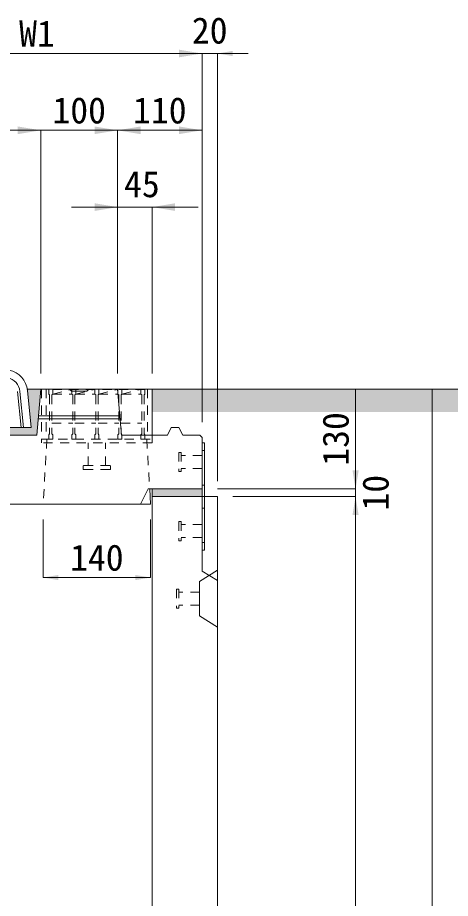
# Model space of a CAD drawing. Units: millimetres at full size. Extents: x 77586 to 117720, y -503 to 5664.
# Drawn here: x 111645 to 112209, y 3102 to 4249 of the extents above; entities that cross this region are included whole.
import ezdxf
from ezdxf.enums import TextEntityAlignment as Align

# ---------------------------------------------------------------- set-up
doc = ezdxf.new("R2010")
doc.units = ezdxf.units.MM
doc.header["$LTSCALE"] = 40
for name, pattern in [('CHAIN_DOUBLE_DASH', [23.5, 12, -1.5, 3.5, -1.5, 3.5, -1.5]), ('USER2', [0.54, 0.3, -0.24]), ('USER3', [0.54, 0.3, -0.24])]:
    doc.linetypes.add(name, pattern=pattern)
for name, color, linetype, lineweight in [('0_2', 7, 'Continuous', 9), ('インサート', 3, 'USER2', 9), ('グレーチング', 7, 'USER3', 5), ('プレート', 7, 'USER2', 9), ('モルタル', 30, 'Continuous', 9), ('受枠', 3, 'USER3', 9), ('寸法線', 7, 'Continuous', 9), ('本体', 2, 'Continuous', 13), ('目地', 132, 'Continuous', 5), ('舗装・基礎', 3, 'Continuous', 13), ('補助線', 8, 'CHAIN_DOUBLE_DASH', 5)]:
    doc.layers.add(name, color=color, linetype=linetype, lineweight=lineweight)
doc.layers.add('ハッチング_舗装', color=7, linetype='Continuous')
doc.styles.add('ＭＳ ゴシック', font='')
doc.styles.get('ＭＳ ゴシック').set_extended_font_data('MS Gothic')

# ---------------------------------------------------------------- blocks, each defined once
blk = doc.blocks.new('filled_arrow')
at = {"color": 0, "linetype": 'Continuous', "lineweight": -2}
blk.add_solid([(7.5, 1.25), (0, 0), (7.5, -1.25)], dxfattribs=at)

msp = doc.modelspace()

# ---------------------------------------------------------------- hatches: boundary and pattern name
at = {"layer": 'ハッチング_舗装'}
msp.add_hatch(color=256, dxfattribs=at).paths.add_polyline_path([(111820.08, 3765.36), (111820.08, 3735.36), (112335.8, 3735.36), (112335.8, 3765.36)])
at = {"layer": 'モルタル'}
for points in [[(111670.08, 3705.36), (111675.08, 3765.36), (111657.51, 3765.36), (111662.58, 3715.36), (111455.08, 3715.36), (111455.08, 3699.36), (111461.08, 3705.36)], [(111820.08, 3635.36), (111820.08, 3625.36), (111885.08, 3625.36), (111885.08, 3635.36)]]:
    msp.add_hatch(color=256, dxfattribs=at).paths.add_polyline_path(points)

# ---------------------------------------------------------------- linework, layer by layer
at = {"layer": '0_2'}
for p, q in [((112085.08, 3683.36), (112085.08, 3577.36)), ((111905.08, 3635.36), (112085.08, 3635.36)), ((111925.08, 3625.36), (112085.08, 3625.36))]:
    msp.add_line(p, q, dxfattribs=at)
at = {"layer": 'インサート'}
for p, q in [((111855.07, 3682.86), (111855.07, 3657.86)), ((111858.08, 3682.86), (111855.07, 3682.86)), ((111858.08, 3682.86), (111858.08, 3657.86)), ((111885.08, 3678.86), (111858.08, 3678.86)), ((111885.08, 3678.86), (111885.08, 3661.86)), ((111885.08, 3678.86), (111885.08, 3661.86)), ((111885.08, 3661.86), (111858.08, 3661.86)), ((111858.08, 3657.86), (111855.07, 3657.86)), ((111855.07, 3592.86), (111855.07, 3567.86)), ((111858.08, 3592.86), (111855.07, 3592.86)), ((111858.08, 3592.86), (111858.08, 3567.86)), ((111885.08, 3588.86), (111858.08, 3588.86)), ((111885.08, 3588.86), (111885.08, 3571.86)), ((111885.08, 3588.86), (111885.08, 3571.86)), ((111858.08, 3567.86), (111855.07, 3567.86)), ((111885.08, 3571.86), (111858.08, 3571.86))]:
    msp.add_line(p, q, dxfattribs=at)
at = {"layer": 'インサート', "lineweight": 5}
for p, q in [((111851.88, 3504.86), (111851.88, 3479.87)), ((111854.88, 3504.86), (111851.88, 3504.86)), ((111854.88, 3504.86), (111854.88, 3479.87)), ((111881.88, 3500.87), (111854.88, 3500.87)), ((111881.88, 3500.87), (111881.88, 3483.86)), ((111854.88, 3479.87), (111851.88, 3479.87)), ((111881.88, 3483.86), (111854.88, 3483.86))]:
    msp.add_line(p, q, dxfattribs=at)
at = {"layer": 'グレーチング'}
for p, q in [((111810.58, 3764.86), (111685.58, 3764.86)), ((111685.58, 3764.86), (111685.58, 3758.86)), ((111690.58, 3764.86), (111690.58, 3758.86)), ((111690.58, 3758.86), (111715.58, 3764.86)), ((111715.58, 3764.86), (111715.58, 3758.86)), ((111720.58, 3764.86), (111720.58, 3758.86)), ((111720.58, 3758.86), (111745.58, 3764.86)), ((111745.58, 3764.86), (111745.58, 3758.86)), ((111750.58, 3764.86), (111750.58, 3758.86)), ((111750.58, 3758.86), (111775.58, 3764.86)), ((111775.58, 3764.86), (111775.58, 3758.86)), ((111780.58, 3764.86), (111780.58, 3758.86)), ((111780.58, 3758.86), (111805.58, 3764.86)), ((111805.58, 3764.86), (111805.58, 3758.86)), ((111810.58, 3764.86), (111810.58, 3758.86)), ((111685.58, 3758.86), (111686.58, 3757.86)), ((111686.58, 3757.86), (111686.58, 3706.86)), ((111690.58, 3758.86), (111689.58, 3757.86)), ((111689.58, 3757.86), (111689.58, 3706.86)), ((111690.58, 3758.86), (111715.58, 3758.86)), ((111715.58, 3758.86), (111716.58, 3757.86)), ((111716.58, 3757.86), (111716.58, 3706.86)), ((111720.58, 3758.86), (111719.58, 3757.86)), ((111719.58, 3757.86), (111719.58, 3706.86)), ((111720.58, 3758.86), (111745.58, 3758.86)), ((111745.58, 3758.86), (111746.58, 3757.86)), ((111746.58, 3757.86), (111746.58, 3706.86)), ((111750.58, 3758.86), (111749.58, 3757.86)), ((111749.58, 3757.86), (111749.58, 3706.86)), ((111750.58, 3758.86), (111775.58, 3758.86)), ((111775.58, 3758.86), (111776.58, 3757.86)), ((111776.58, 3757.86), (111776.58, 3706.86)), ((111780.58, 3758.86), (111779.58, 3757.86)), ((111779.58, 3757.86), (111779.58, 3706.86)), ((111780.58, 3758.86), (111805.58, 3758.86)), ((111805.58, 3758.86), (111806.58, 3757.86)), ((111806.58, 3757.86), (111806.58, 3706.86)), ((111810.58, 3758.86), (111809.58, 3757.86)), ((111809.58, 3757.86), (111809.58, 3706.86)), ((111689.58, 3720.86), (111716.58, 3720.86)), ((111719.58, 3720.86), (111746.58, 3720.86)), ((111749.58, 3720.86), (111776.58, 3720.86)), ((111779.58, 3720.86), (111806.58, 3720.86)), ((111685.58, 3705.86), (111686.58, 3706.86)), ((111685.58, 3699.86), (111685.58, 3705.86)), ((111690.58, 3705.86), (111689.58, 3706.86)), ((111690.58, 3699.86), (111690.58, 3705.86)), ((111715.58, 3705.86), (111716.58, 3706.86)), ((111715.58, 3699.86), (111715.58, 3705.86)), ((111720.58, 3705.86), (111719.58, 3706.86)), ((111720.58, 3699.86), (111720.58, 3705.86)), ((111745.58, 3705.86), (111746.58, 3706.86)), ((111745.58, 3699.86), (111745.58, 3705.86)), ((111750.58, 3705.86), (111749.58, 3706.86)), ((111750.58, 3699.86), (111750.58, 3705.86)), ((111775.58, 3705.86), (111776.58, 3706.86)), ((111775.58, 3699.86), (111775.58, 3705.86)), ((111780.58, 3705.86), (111779.58, 3706.86)), ((111780.58, 3699.86), (111780.58, 3705.86)), ((111805.58, 3705.86), (111806.58, 3706.86)), ((111805.58, 3699.86), (111805.58, 3705.86)), ((111810.58, 3705.86), (111809.58, 3706.86)), ((111810.58, 3699.86), (111810.58, 3705.86)), ((111685.58, 3699.86), (111690.58, 3699.86)), ((111715.58, 3699.86), (111720.58, 3699.86)), ((111745.58, 3699.86), (111750.58, 3699.86)), ((111775.58, 3699.86), (111780.58, 3699.86)), ((111805.58, 3699.86), (111810.58, 3699.86))]:
    msp.add_line(p, q, dxfattribs=at)
at = {"layer": 'プレート'}
for p, q in [((111888.28, 3685.37), (111885.08, 3685.37)), ((111888.28, 3640.36), (111885.08, 3640.36)), ((111888.28, 3610.37), (111885.08, 3610.37)), ((111888.28, 3565.36), (111885.08, 3565.36))]:
    msp.add_line(p, q, dxfattribs=at)
at = {"layer": 'プレート', "linetype": 'Continuous'}
msp.add_lwpolyline([(111885.08, 3555.36), (111885.08, 3695.37), (111888.28, 3695.37), (111888.28, 3555.36)], close=True, dxfattribs=at)
at = {"layer": 'モルタル'}
for p, q in [((111820.08, 3625.36), (111820.08, 3635.36)), ((111885.08, 3635.36), (111885.08, 3625.36))]:
    msp.add_line(p, q, dxfattribs=at)
at = {"layer": '受枠', "linetype": 'Continuous'}
for q in [(111676.08, 3765.36), (111820.08, 3705.36)]:
    msp.add_line((111820.08, 3765.36), q, dxfattribs=at)
at = {"layer": '受枠'}
for p, q in [((111676.08, 3765.36), (111676.08, 3695.36)), ((111682.08, 3765.36), (111682.08, 3699.86)), ((111814.08, 3765.36), (111814.08, 3699.86)), ((111820.08, 3705.36), (111820.08, 3695.36)), ((111676.08, 3699.86), (111820.08, 3699.86)), ((111820.08, 3695.36), (111676.08, 3695.36)), ((111736.75, 3665.7), (111736.75, 3695.36)), ((111759.41, 3665.7), (111759.41, 3695.36)), ((111730.21, 3664.63), (111730.21, 3661.43)), ((111764.88, 3665.7), (111731.28, 3665.7)), ((111764.88, 3660.37), (111731.28, 3660.37)), ((111765.95, 3664.63), (111765.95, 3661.43))]:
    msp.add_line(p, q, dxfattribs=at)
for centre, start, end in [((111731.28, 3664.63), 90, 180), ((111731.28, 3661.43), 180, 270), ((111764.88, 3664.63), 0, 90), ((111764.88, 3661.43), 270, 0)]:
    msp.add_arc(centre, 1.07, start, end, dxfattribs=at)
at = {"layer": '寸法線'}
for p, q in [((111455.08, 4202.23), (111885.08, 4202.23)), ((111845.08, 4202.23), (111945.08, 4202.23)), ((111885.08, 3722.36), (111885.08, 4202.23)), ((111885.08, 3722.36), (111885.08, 4202.23)), ((111905.08, 3645.36), (111905.08, 4202.23)), ((111455.08, 4102.23), (111675.08, 4102.23)), ((111775.08, 4102.23), (111615.08, 4102.23)), ((111675.08, 3785.36), (111675.08, 4102.23)), ((111675.08, 3785.36), (111675.08, 4102.23)), ((111775.08, 4102.23), (111885.08, 4102.23)), ((111775.08, 3785.36), (111775.08, 4102.23)), ((111775.08, 3785.36), (111775.08, 4102.23)), ((111885.08, 3722.36), (111885.08, 4102.23)), ((111880.08, 4002.23), (111715.08, 4002.23)), ((111775.08, 3785.36), (111775.08, 4002.23)), ((111820.08, 3785.36), (111820.08, 4002.23)), ((112085.08, 3635.36), (112085.08, 3765.36)), ((112185.08, 3765.36), (112185.08, 2175.36)), ((111905.08, 3635.36), (112085.08, 3635.36)), ((111925.08, 3625.36), (112085.08, 3625.36)), ((112085.08, 3625.36), (112085.08, 2175.36)), ((111678.08, 3595.36), (111678.08, 3519.89)), ((111818.07, 3595.36), (111818.07, 3519.89)), ((111678.08, 3519.89), (111818.07, 3519.89))]:
    msp.add_line(p, q, dxfattribs=at)
at = {"layer": '本体'}
for p, q in [((111662.58, 3715.36), (111657.78, 3763.34)), ((111670.08, 3705.36), (111675.08, 3765.36)), ((111675.08, 3765.36), (111712.08, 3765.36)), ((111712.08, 3765.36), (111715.08, 3762.36)), ((111715.08, 3762.36), (111735.08, 3762.36)), ((111735.08, 3762.36), (111738.08, 3765.36)), ((111738.08, 3765.36), (111775.08, 3765.36)), ((111775.08, 3765.36), (111780.08, 3705.36)), ((111412.58, 3715.36), (111662.58, 3715.36)), ((111461.08, 3705.36), (111670.08, 3705.36)), ((111780.08, 3705.36), (111840.08, 3705.36)), ((111840.08, 3705.36), (111845.08, 3715.36)), ((111845.08, 3715.36), (111855.08, 3715.36)), ((111855.08, 3715.36), (111860.08, 3705.36)), ((111860.08, 3705.36), (111882.08, 3705.36)), ((111882.08, 3705.36), (111885.08, 3702.36)), ((111885.08, 3702.36), (111885.08, 3635.36)), ((111815.08, 3635.36), (111805.08, 3615.36)), ((111815.08, 3635.36), (111885.08, 3635.36)), ((111535.08, 3615.36), (111805.08, 3615.36))]:
    msp.add_line(p, q, dxfattribs=at)
at = {"layer": '本体', "lineweight": 9}
for p, q in [((111778, 3730.36), (111672.16, 3730.36)), ((111778.33, 3726.36), (111671.83, 3726.36))]:
    msp.add_line(p, q, dxfattribs=at)
at = {"layer": '本体', "linetype": 'USER3', "lineweight": 9}
for p, q in [((111683.08, 3699.86), (111678.08, 3615.36)), ((111813.08, 3699.86), (111816.9, 3635.36))]:
    msp.add_line(p, q, dxfattribs=at)
at = {"layer": '本体', "lineweight": 20}
for p, q in [((111820.08, 3625.36), (111905.08, 3625.36)), ((111820.08, 2995.89), (111820.08, 3625.36)), ((111905.08, 2175.36), (111905.08, 3625.36))]:
    msp.add_line(p, q, dxfattribs=at)
at = {"layer": '本体', "lineweight": 5}
for p, q in [((111885.08, 3625.36), (111885.08, 3528.36)), ((111905.08, 3529.36), (111881.88, 3514.87)), ((111905.08, 3515.86), (111885.08, 3528.36)), ((111881.88, 3514.87), (111881.88, 3469.86)), ((111905.08, 3455.36), (111881.88, 3469.86))]:
    msp.add_line(p, q, dxfattribs=at)
at = {"layer": '本体'}
msp.add_arc((111627.93, 3760.36), 30, 5.71059, 78.54125, dxfattribs=at)
at = {"layer": '目地'}
for p, q in [((111649.51, 3715.36), (111644.85, 3762.05)), ((111652.53, 3715.36), (111647.83, 3762.35))]:
    msp.add_line(p, q, dxfattribs=at)
msp.add_arc((111627.93, 3760.36), 20, 5.71059, 78.54125, dxfattribs=at)
at = {"layer": '舗装・基礎', "lineweight": 15}
msp.add_line((111675.08, 3765.36), (111657.51, 3765.36), dxfattribs=at)
at = {"layer": '舗装・基礎'}
msp.add_line((111820.08, 3765.36), (112335.8, 3765.36), dxfattribs=at)
at = {"layer": '補助線'}
for p in [(111816.9, 3635.36), (111805.08, 3615.36)]:
    msp.add_line(p, (111818.08, 3615.36), dxfattribs=at)

# ---------------------------------------------------------------- block references
at = {"layer": '0_2', "xscale": 3.2, "yscale": 3.2}
for p, rotation in [((112085.08, 3635.36), 90), ((112085.08, 3625.36), 270)]:
    msp.add_blockref('filled_arrow', p, dxfattribs=dict(at, rotation=rotation))
at = {"layer": '寸法線'}
for p, xscale, yscale, rotation in [((111885.08, 4202.23), 4, 4, 180), ((111885.08, 4202.23), 2.67, 2.67, 180), ((111675.08, 4102.23), 4, 4, 180), ((111675.08, 4102.23), 4, 4, 180), ((111775.08, 4102.23), 4, 4, 180), ((111885.08, 4102.23), 4, 4, 180), ((111775.08, 4002.23), 4, 4, 180), ((112085.08, 3765.36), 2.67, 2.67, 270), ((112185.08, 3765.36), 2.67, 2.67, 270), ((112085.08, 3635.36), 2.67, 2.67, 90), ((112085.08, 3625.36), 2.67, 2.67, 270), ((111818.07, 3519.89), 2.67, 2.67, 180)]:
    msp.add_blockref('filled_arrow', p, dxfattribs=dict(at, xscale=xscale, yscale=yscale, rotation=rotation))
for p, xscale, yscale in [((111905.08, 4202.23), 2.67, 2.67), ((111775.08, 4102.23), 4, 4), ((111820.08, 4002.23), 4, 4), ((111678.08, 3519.89), 2.67, 2.67)]:
    msp.add_blockref('filled_arrow', p, dxfattribs=dict(at, xscale=xscale, yscale=yscale))

# ---------------------------------------------------------------- texts
at = {"layer": '0_2', "style": 'ＭＳ ゴシック'}
msp.add_text('10', height=34.18, rotation=90, dxfattribs=at).set_placement((112111.08, 3630.36), align=Align.MIDDLE_CENTER)
at = {"layer": '寸法線', "style": 'ＭＳ ゴシック'}
for s, p in [('W1', (111670.08, 4228.23)), ('20', (111895.08, 4232.23)), ('100', (111725.08, 4128.23)), ('110', (111830.08, 4128.23)), ('45', (111806.73, 4032.23)), ('140', (111748.07, 3545.89))]:
    msp.add_text(s, height=34.18, dxfattribs=at).set_placement(p, align=Align.MIDDLE_CENTER)
msp.add_text('130', height=34.18, rotation=90, dxfattribs=at).set_placement((112059.08, 3700.36), align=Align.MIDDLE_CENTER)

doc.saveas('drawing.dxf')
